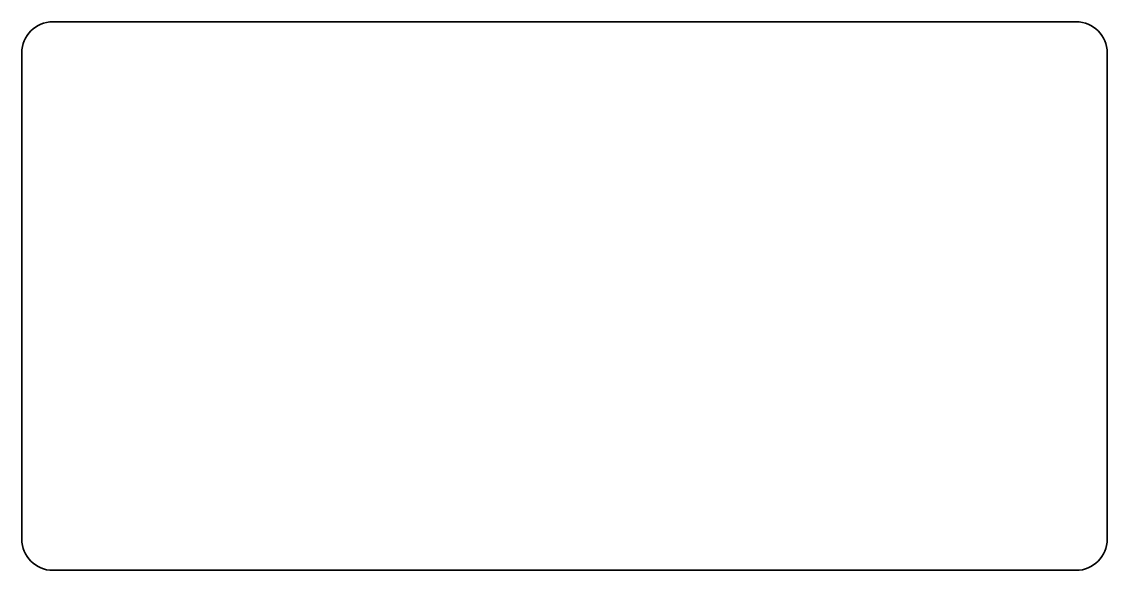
# Model space of a CAD drawing. Header units: inches. Extents: x 101.7 to 191.7, y -202.7 to -157.2.
import ezdxf

# ---------------------------------------------------------------- set-up
doc = ezdxf.new("R2010")
doc.units = ezdxf.units.IN
doc.header["$MEASUREMENT"] = 0
doc.layers.add('Capa 1', color=7, linetype='Continuous')

msp = doc.modelspace()

# ---------------------------------------------------------------- linework, layer by layer
at = {"layer": 'Capa 1', "color": 250, "lineweight": 35, "true_color": 0x1c1c1b}
msp.add_open_spline([(189.16, -202.692), (189.16, -202.692), (104.334, -202.692), (104.334, -202.692), (102.905, -202.692), (101.747, -201.533), (101.747, -200.105), (101.747, -200.105), (101.747, -159.779), (101.747, -159.779), (101.747, -158.35), (102.905, -157.192), (104.334, -157.192), (104.334, -157.192), (189.16, -157.192), (189.16, -157.192), (190.589, -157.192), (191.747, -158.35), (191.747, -159.779), (191.747, -159.779), (191.747, -200.105), (191.747, -200.105), (191.747, -201.533), (190.589, -202.692), (189.16, -202.692)], degree=3, knots=[0, 0, 0, 0, 1, 1, 1, 2, 2, 2, 3, 3, 3, 4, 4, 4, 5, 5, 5, 6, 6, 6, 7, 7, 7, 8, 8, 8, 8], dxfattribs=at)

doc.saveas('drawing.dxf')
